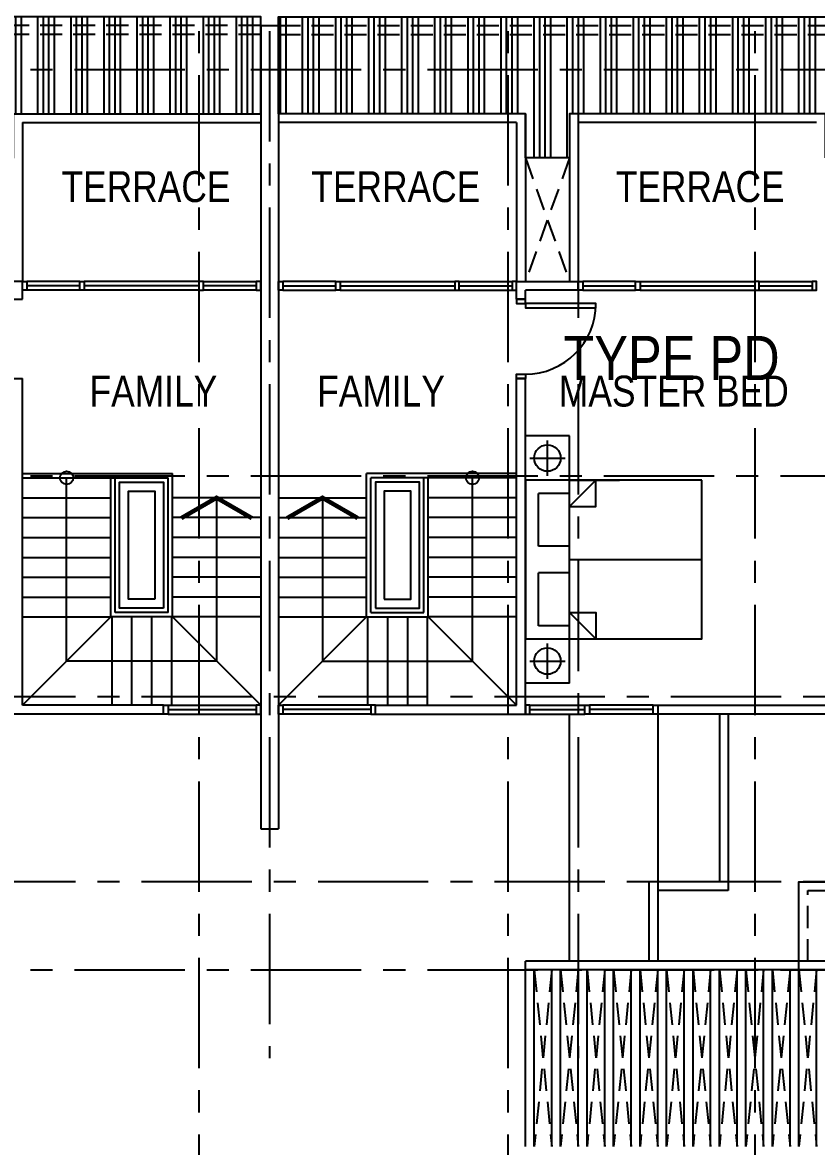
# Model space of a CAD drawing. Extents: x -202 to 81900, y 0 to 57000.
# Drawn here: x 39200 to 48200, y 31961 to 44696 of the extents above; entities that cross this region are included whole.
import ezdxf
from ezdxf.enums import TextEntityAlignment as Align

# ---------------------------------------------------------------- set-up
doc = ezdxf.new("R2010")
doc.units = 0
doc.header["$LTSCALE"] = 1000
doc.header["$MEASUREMENT"] = 0
doc.linetypes.add('CENTER', pattern=[2, 1.25, -0.25, 0.25, -0.25])
doc.linetypes.add('HIDDEN', pattern=[0.375, 0.25, -0.125])
for name, color, linetype in [('A-_ANOT----_T-', 7, 'CONTINUOUS'), ('A-_ANOTGRID_E-', 8, 'CENTER'), ('A-_ANOTSYBL_E-', 7, 'CONTINUOUS'), ('A-_DOOR----_E-', 7, 'CONTINUOUS'), ('A-_FURT----_E-', 4, 'CONTINUOUS'), ('A-_ROOF----_E-', 5, 'CONTINUOUS'), ('A-_ROOF----_H-', 8, 'CONTINUOUS'), ('A-_SANIFIXR_E-', 7, 'CONTINUOUS'), ('A-_SPAC----_E-', 7, 'CONTINUOUS'), ('A-_STRC----_E-', 7, 'CONTINUOUS'), ('A-_WALL----_E-', 1, 'CONTINUOUS'), ('A-_WALLPARP_E-', 7, 'CONTINUOUS'), ('A-_WIND----_E-', 7, 'CONTINUOUS')]:
    doc.layers.add(name, color=color, linetype=linetype)
doc.styles.add('ARIAL-NARROW', font='ARIALN.TTF')

# ---------------------------------------------------------------- blocks, each defined once
blk = doc.blocks.new('DR900')
at = {"layer": 'A-_DOOR----_E-'}
for points in [[(50, 100), (100, 100), (100, 900), (50, 900)], [(0, 0), (50, 0), (50, 100), (0, 100)], [(900, 0), (850, 0), (850, 100), (900, 100)]]:
    blk.add_lwpolyline(points, close=True, dxfattribs=at)
blk.add_arc((50, 100), 800, 0, 90, dxfattribs=at)

msp = doc.modelspace()

# ---------------------------------------------------------------- hatches: boundary and pattern name
at = {"layer": 'A-_ROOF----_H-'}
h = msp.add_hatch(dxfattribs=at)
h.set_pattern_fill('ANSI34', color=256, scale=500, angle=45, style=0)
h.paths.add_polyline_path([(19899.97, 43761.38), (19899.97, 42661.38), (16499.97, 42661.38), (16499.97, 40761.39), (16599.97, 40761.39), (16599.97, 41561.38), (19499.97, 41561.38), (19499.97, 39661.37), (19999.97, 39661.37), (19999.97, 41561.38), (22899.97, 41561.38), (22899.97, 42161.38), (27249.97, 42161.38), (27249.97, 42011.38), (27549.97, 42311.38), (27549.97, 42161.38), (29199.97, 42161.38), (29199.97, 44261.38), (25499.97, 44261.38), (25499.97, 43761.38)])
h.paths.add_polyline_path([(35699.97, 43161.38), (35699.97, 43661.38), (38599.97, 43661.38), (38599.97, 43161.38), (39099.97, 43161.38), (39099.97, 43661.38), (41899.97, 43661.38), (41899.97, 44761.38), (33099.97, 44761.38), (33099.97, 45261.38), (29399.97, 45261.38), (29399.97, 43161.38), (31049.97, 43161.38), (31049.97, 43311.38), (31349.97, 43011.38), (31349.97, 43161.38)])
h.paths.add_polyline_path([(48299.97, 43161.38), (52649.97, 43161.38), (52649.97, 43011.38), (52949.97, 43311.38), (52949.97, 43161.38), (54799.97, 43161.38), (54799.97, 45261.38), (50899.97, 45261.38), (50899.97, 44761.38), (42099.97, 44761.38), (42099.97, 43661.38), (44899.97, 43661.38), (44899.97, 43161.38), (45399.97, 43161.38), (45399.97, 43661.38), (48299.97, 43661.38)])
h.paths.add_polyline_path([(56799.96, 32061.38), (52599.97, 32061.38), (52599.97, 30461.38), (58149.97, 30461.38), (58149.97, 30611.38), (58449.97, 30311.38), (58449.97, 30461.38), (60899.97, 30461.38), (60899.97, 31061.38), (57799.97, 31061.38), (57799.97, 30961.37), (56799.96, 30961.35)])
h.paths.add_polyline_path([(47599.97, 23261.38), (47599.97, 21261.38), (54599.97, 21261.38), (54599.97, 23261.38), (51249.97, 23261.38), (51249.97, 23411.38), (50949.97, 23111.38), (50949.97, 23261.38)])
h.paths.add_polyline_path([(32099.97, 23261.38), (28749.97, 23261.38), (28749.97, 23111.38), (28449.97, 23411.38), (28449.97, 23261.38), (25099.97, 23261.38), (25099.97, 21261.38), (32099.97, 21261.38)])

# ---------------------------------------------------------------- linework, layer by layer
at = {"layer": 'A-_ANOTGRID_E-'}
for p, q in [((41999.97, 54598.55), (41999.97, 32961.37)), ((45499.97, 54598.55), (45499.97, 32961.37)), ((5790, 44161.38), (68200, 44161.38)), ((5790, 39561.37), (68200, 39561.37)), ((4550, 37061.37), (68200, 37061.37)), ((5790, 33961.37), (68200, 33961.37))]:
    msp.add_line(p, q, dxfattribs=at)
for points in [[(40699.97, 54598.55), (40699.97, 54098.55), (41199.97, 54098.55), (41199.97, 20761.37)], [(44199.97, 54598.55), (44199.97, 54098.55), (44699.97, 54098.55), (44699.97, 20761.37)], [(46999.97, 54598.55), (46999.97, 54098.55), (47499.97, 54098.55), (47499.97, 20761.37)]]:
    msp.add_lwpolyline(points, dxfattribs=at)
at = {"layer": 'A-_ANOTSYBL_E-', "linetype": 'CENTER'}
msp.add_lwpolyline([(59800.01, 34961.37), (16600, 34961.37), (16600, 38255.03), (4350, 38255.03)], dxfattribs=at)
at = {"layer": 'A-_FURT----_E-'}
for p, q in [((45399.97, 40011.38), (44899.97, 40011.38)), ((45399.97, 39511.38), (45399.97, 40011.38)), ((45399.97, 39511.39), (45966.73, 39511.39)), ((45399.97, 37211.38), (45399.97, 39511.38)), ((45399.97, 39361.38), (45049.97, 39361.38)), ((45049.97, 38761.38), (45049.97, 39361.38)), ((45399.97, 38761.38), (45049.97, 38761.38)), ((45049.97, 37861.38), (45049.97, 38461.38)), ((45399.97, 38461.38), (45049.97, 38461.38)), ((45399.97, 37861.38), (45049.97, 37861.38)), ((45399.97, 37211.38), (44899.97, 37211.38))]:
    msp.add_line(p, q, dxfattribs=at)
at = {"layer": 'A-_FURT----_E-', "color": 8}
for p, q in [((45149.97, 39561.38), (45149.97, 39961.38)), ((44949.97, 39761.38), (45349.97, 39761.38)), ((45149.97, 37261.38), (45149.97, 37661.38)), ((44949.97, 37461.38), (45349.97, 37461.38))]:
    msp.add_line(p, q, dxfattribs=at)
at = {"layer": 'A-_FURT----_E-'}
msp.add_lwpolyline([(46899.97, 39511.38), (44899.97, 39511.38), (44899.97, 37711.38), (46899.97, 37711.38)], close=True, dxfattribs=at)
for points in [[(45699.97, 39511.38), (45399.97, 39211.38), (45699.97, 39211.38), (45699.97, 39511.38)], [(45399.97, 38611.38), (46899.97, 38611.38)], [(45699.97, 37711.38), (45399.97, 38011.38), (45699.97, 38011.38), (45699.97, 37711.38)]]:
    msp.add_lwpolyline(points, dxfattribs=at)
for centre in [(45149.97, 39761.38), (45149.97, 37461.38)]:
    msp.add_circle(centre, 150, dxfattribs=at)
at = {"layer": 'A-_ROOF----_E-'}
for points in [[(35699.97, 43161.38), (35699.97, 43661.38), (38599.97, 43661.38), (38599.97, 43161.38), (39099.97, 43161.38), (39099.97, 43661.38), (41899.97, 43661.38), (41899.97, 44761.38), (33099.97, 44761.38), (33099.97, 45261.38), (29399.97, 45261.38), (29399.97, 43161.38), (31049.97, 43161.38), (31049.97, 43311.38), (31349.97, 43011.38), (31349.97, 43161.38), (35699.97, 43161.38)], [(48299.97, 43161.38), (48299.97, 43661.38), (45399.97, 43661.38), (45399.97, 43161.38), (44899.97, 43161.38), (44899.97, 43661.38), (42099.97, 43661.38), (42099.97, 44761.38), (50899.97, 44761.38), (50899.97, 45261.38), (54799.97, 45261.38), (54799.97, 43161.38), (52949.97, 43161.38), (52949.97, 43311.38), (52649.97, 43011.38), (52649.97, 43161.38), (48299.97, 43161.38)], [(45399.97, 43161.38), (44899.97, 43161.38)]]:
    msp.add_lwpolyline(points, dxfattribs=at)
at = {"layer": 'A-_SANIFIXR_E-'}
for p, q in [((44899.97, 31961.38), (44899.97, 33961.38)), ((44999.97, 31961.38), (44999.97, 33961.38)), ((45199.97, 31961.38), (45199.97, 33961.38)), ((45299.97, 31961.38), (45299.97, 33961.38)), ((45499.97, 31961.38), (45499.97, 33961.38)), ((45599.97, 31961.38), (45599.97, 33961.38)), ((45799.97, 31961.38), (45799.97, 33961.38)), ((45899.97, 31961.38), (45899.97, 33961.38)), ((46099.97, 31961.38), (46099.97, 33961.38)), ((46199.97, 31961.38), (46199.97, 33961.38)), ((46399.97, 31961.38), (46399.97, 33961.38)), ((46499.97, 31961.38), (46499.97, 33961.38)), ((46699.97, 31961.38), (46699.97, 33961.38)), ((46799.97, 31961.38), (46799.97, 33961.38)), ((46999.97, 31961.38), (46999.97, 33961.38)), ((47099.97, 31961.38), (47099.97, 33961.38)), ((47299.97, 31961.38), (47299.97, 33961.38)), ((47399.97, 31961.38), (47399.97, 33961.38)), ((47599.97, 31961.38), (47599.97, 33961.38)), ((47699.97, 31961.38), (47699.97, 33961.38)), ((47899.97, 31961.38), (47899.97, 33961.38)), ((47999.97, 31961.38), (47999.97, 33961.38)), ((48199.97, 31961.38), (48199.97, 33961.38))]:
    msp.add_line(p, q, dxfattribs=at)
at = {"layer": 'A-_STRC----_E-'}
for p, q in [((39199.97, 39586.39), (40899.97, 39586.39)), ((39199.97, 39536.39), (40849.97, 39536.39)), ((40199.97, 37961.39), (40199.97, 39536.39)), ((40249.97, 38011.39), (40249.97, 39536.39)), ((40849.97, 38011.39), (40849.97, 39536.39)), ((40899.97, 37961.39), (40899.97, 39586.39)), ((43099.97, 37961.39), (43099.97, 39586.39)), ((44799.97, 39586.39), (43099.97, 39586.39)), ((44799.97, 39536.39), (43149.97, 39536.39)), ((43149.97, 38011.39), (43149.97, 39536.39)), ((43749.97, 38011.39), (43749.97, 39536.39)), ((43799.97, 37961.39), (43799.97, 39536.39)), ((39199.97, 39311.39), (40199.97, 39311.39)), ((41899.97, 39311.39), (40899.97, 39311.39)), ((42099.97, 39311.39), (43099.97, 39311.39)), ((44799.97, 39311.39), (43799.97, 39311.39)), ((39199.97, 39086.39), (40199.97, 39086.39)), ((41899.97, 39086.39), (40899.97, 39086.39)), ((42099.97, 39086.39), (43099.97, 39086.39)), ((44799.97, 39086.39), (43799.97, 39086.39)), ((39199.97, 38861.39), (40199.97, 38861.39)), ((41899.97, 38861.39), (40899.97, 38861.39)), ((42099.97, 38861.39), (43099.97, 38861.39)), ((44799.97, 38861.39), (43799.97, 38861.39)), ((39199.97, 38636.39), (40199.97, 38636.39)), ((41899.97, 38636.39), (40899.97, 38636.39)), ((42099.97, 38636.39), (43099.97, 38636.39)), ((44799.97, 38636.39), (43799.97, 38636.39)), ((39199.97, 38411.39), (40199.97, 38411.39)), ((41899.97, 38411.39), (40899.97, 38411.39)), ((42099.97, 38411.39), (43099.97, 38411.39)), ((44799.97, 38411.39), (43799.97, 38411.39)), ((39199.97, 38186.39), (40199.97, 38186.39)), ((41899.97, 38186.39), (40899.97, 38186.39)), ((42099.97, 38186.39), (43099.97, 38186.39)), ((44799.97, 38186.39), (43799.97, 38186.39)), ((39199.97, 37961.39), (40199.97, 37961.39)), ((40199.97, 37961.39), (39199.97, 36961.39)), ((40899.97, 37961.39), (40199.97, 37961.39)), ((40212.47, 37961.38), (40212.47, 36961.39)), ((40849.97, 38011.39), (40249.97, 38011.39)), ((40437.47, 37961.38), (40437.47, 36961.39)), ((40662.47, 37961.38), (40662.47, 36961.39)), ((40887.47, 37961.38), (40887.47, 36961.39)), ((41899.97, 37961.39), (40899.97, 37961.39)), ((40899.97, 37961.39), (41899.97, 36961.39)), ((42099.97, 37961.39), (43099.97, 37961.39)), ((43099.97, 37961.39), (42099.97, 36961.39)), ((43099.97, 37961.39), (43799.97, 37961.39)), ((43112.47, 37961.38), (43112.47, 36961.39)), ((43149.97, 38011.39), (43749.97, 38011.39)), ((43337.47, 37961.38), (43337.47, 36961.39)), ((43562.47, 37961.38), (43562.47, 36961.39)), ((43787.47, 37961.38), (43787.47, 36961.39)), ((44799.97, 37961.39), (43799.97, 37961.39)), ((43799.97, 37961.39), (44799.97, 36961.39)), ((45399.97, 34061.37), (45399.97, 36861.38)), ((46399.97, 36861.38), (46399.97, 34961.38)), ((47099.96, 36861.38), (47099.96, 34961.37)), ((47199.96, 36861.38), (47199.96, 34861.37)), ((46299.96, 34961.37), (46299.95, 34061.36)), ((47099.96, 34961.37), (46299.96, 34961.37)), ((46399.96, 34861.37), (46399.95, 34061.36)), ((47199.96, 34861.37), (46399.96, 34861.37))]:
    msp.add_line(p, q, dxfattribs=at)
at = {"layer": 'A-_STRC----_E-', "color": 8}
for points in [[(41399.97, 39311.39), (41399.97, 37461.39), (39699.97, 37461.39), (39699.97, 39536.39)], [(42599.97, 39311.39), (42599.97, 37461.39), (44299.97, 37461.39), (44299.97, 39536.39)]]:
    msp.add_lwpolyline(points, dxfattribs=at)
at = {"layer": 'A-_STRC----_E-', "const_width": 50}
for points in [[(40999.97, 39080.48), (41399.97, 39311.42), (41799.97, 39080.48)], [(42999.97, 39080.48), (42599.97, 39311.42), (42199.97, 39080.48)]]:
    msp.add_lwpolyline(points, dxfattribs=at)
at = {"layer": 'A-_STRC----_E-'}
for centre in [(39699.97, 39536.39), (44299.97, 39536.39)]:
    msp.add_circle(centre, 75, dxfattribs=at)
at = {"layer": 'A-_WALL----_E-', "color": 8, "linetype": 'HIDDEN'}
for p, q in [((41899.97, 44661.38), (33499.97, 44661.38)), ((42099.97, 44661.38), (50499.97, 44661.38)), ((41899.97, 44561.38), (33499.97, 44561.38)), ((42099.97, 44561.38), (50499.97, 44561.38)), ((44899.97, 43161.38), (45399.97, 41761.39)), ((45399.97, 43161.38), (44899.97, 41761.39)), ((45199.97, 33961.38), (44999.97, 31961.38)), ((44999.97, 33961.38), (45199.97, 31961.38)), ((45499.97, 33961.38), (45299.97, 31961.38)), ((45299.97, 33961.38), (45499.97, 31961.38)), ((45799.97, 33961.38), (45599.97, 31961.38)), ((45599.97, 33961.38), (45799.97, 31961.38)), ((46099.97, 33961.38), (45899.97, 31961.38)), ((45899.97, 33961.38), (46099.97, 31961.38)), ((46399.97, 33961.38), (46199.97, 31961.38)), ((46199.97, 33961.38), (46399.97, 31961.38)), ((46699.97, 33961.38), (46499.97, 31961.38)), ((46499.97, 33961.38), (46699.97, 31961.38)), ((46999.97, 33961.38), (46799.97, 31961.38)), ((46799.97, 33961.38), (46999.97, 31961.38)), ((47299.97, 33961.38), (47099.97, 31961.38)), ((47099.97, 33961.38), (47299.97, 31961.38)), ((47599.97, 33961.38), (47399.97, 31961.38)), ((47399.97, 33961.38), (47599.97, 31961.38)), ((47899.97, 33961.38), (47699.97, 31961.38)), ((47699.97, 33961.38), (47899.97, 31961.38)), ((48199.97, 33961.38), (47999.97, 31961.38)), ((47999.97, 33961.38), (48199.97, 31961.38))]:
    msp.add_line(p, q, dxfattribs=at)
at = {"layer": 'A-_WALL----_E-'}
for p, q in [((41899.97, 44661.38), (41899.97, 35561.38)), ((41899.97, 44661.38), (42099.97, 44661.38)), ((42099.97, 44661.38), (42099.97, 35561.38)), ((39199.97, 41761.39), (38499.97, 41761.39)), ((39199.97, 41561.35), (39199.97, 41761.39)), ((44799.97, 41761.39), (45499.97, 41761.39)), ((44799.97, 41561.35), (44799.97, 41761.39)), ((45499.97, 41661.36), (44899.97, 41661.35)), ((44899.97, 41561.35), (44899.97, 41661.35)), ((45499.97, 41661.36), (45499.97, 41761.39)), ((39099.97, 41561.35), (39199.97, 41561.35)), ((44899.97, 41561.35), (44799.97, 41561.35)), ((44799.97, 41561.35), (44899.97, 41561.35)), ((39099.97, 40661.35), (39199.97, 40661.35)), ((39199.97, 36961.38), (39199.97, 40661.35)), ((44799.97, 36961.38), (44799.97, 40661.35)), ((44899.97, 40661.35), (44799.97, 40661.35)), ((44799.97, 40661.35), (44899.97, 40661.35)), ((44899.97, 36861.38), (44899.97, 40661.35)), ((44899.97, 37861.38), (44899.97, 39461.38)), ((41899.97, 38961.37), (41899.97, 38161.37)), ((42099.97, 38961.37), (42099.97, 38161.37)), ((40799.97, 36961.38), (39199.97, 36961.38)), ((40799.97, 36861.39), (40799.97, 36961.39)), ((41899.97, 36861.39), (41899.97, 36961.39)), ((42099.97, 36861.39), (42099.97, 36961.39)), ((43199.97, 36861.39), (43199.97, 36961.39)), ((43199.97, 36961.38), (44799.97, 36961.38)), ((46399.97, 36961.38), (46399.97, 36861.38)), ((46399.97, 36961.38), (48600, 36961.38)), ((40799.97, 36861.38), (39099.97, 36861.38)), ((43199.97, 36861.38), (44899.97, 36861.38)), ((52999.97, 36861.38), (46399.97, 36861.38)), ((41899.97, 35561.38), (42099.97, 35561.38)), ((44899.97, 33961.37), (44899.97, 34061.36)), ((49499.97, 34061.37), (46399.97, 34061.36)), ((49499.97, 33961.37), (44899.97, 33961.37))]:
    msp.add_line(p, q, dxfattribs=at)
for points in [[(40799.97, 38061.39), (40299.97, 38061.39), (40299.97, 39486.39), (40799.97, 39486.39)], [(43199.97, 38061.39), (43699.97, 38061.39), (43699.97, 39486.39), (43199.97, 39486.39)], [(40699.97, 38161.39), (40399.97, 38161.39), (40399.97, 39386.39), (40699.97, 39386.39)], [(43299.97, 38161.39), (43599.97, 38161.39), (43599.97, 39386.39), (43299.97, 39386.39)], [(48999.97, 33961.37), (47999.96, 33961.37), (47999.96, 34961.37), (48999.97, 34961.37)]]:
    msp.add_lwpolyline(points, close=True, dxfattribs=at)
msp.add_lwpolyline([(46699.97, 34961.37), (46399.97, 34961.37), (46399.97, 34061.36), (44899.97, 34061.36)], dxfattribs=at)
at = {"layer": 'A-_WALL----_E-', "color": 8, "linetype": 'HIDDEN'}
msp.add_lwpolyline([(48899.97, 34061.37), (48099.96, 34061.37), (48099.96, 34861.37), (48899.97, 34861.37)], close=True, dxfattribs=at)
at = {"layer": 'A-_WALLPARP_E-'}
for p, q in [((39099.97, 43661.38), (41899.97, 43661.38)), ((39199.97, 43561.38), (39199.97, 41761.39)), ((39199.97, 43561.38), (41899.97, 43561.38)), ((44899.97, 43661.38), (42099.97, 43661.38)), ((44799.97, 43561.38), (42099.97, 43561.38)), ((44799.97, 43561.38), (44799.97, 41761.39)), ((44899.97, 43661.38), (44899.97, 41761.39)), ((45399.97, 43661.38), (45399.97, 41761.39)), ((48299.97, 43661.38), (45399.97, 43661.38)), ((45499.97, 43561.38), (45499.97, 41761.39)), ((48199.97, 43561.38), (45499.97, 43561.38))]:
    msp.add_line(p, q, dxfattribs=at)
at = {"layer": 'A-_WIND----_E-'}
for p, q in [((39849.97, 41761.39), (39249.97, 41761.39)), ((39849.97, 41711.39), (39249.97, 41711.39)), ((39849.97, 41661.39), (39249.97, 41661.39)), ((41199.97, 41761.4), (39899.97, 41761.39)), ((41199.97, 41711.4), (39899.97, 41711.39)), ((41199.97, 41661.4), (39899.97, 41661.39)), ((41249.97, 41761.39), (41849.97, 41761.39)), ((41849.97, 41711.39), (41249.97, 41711.39)), ((41849.97, 41661.39), (41249.97, 41661.39)), ((42749.97, 41761.39), (42149.97, 41761.39)), ((42149.97, 41711.39), (42749.97, 41711.39)), ((42149.97, 41661.39), (42749.97, 41661.39)), ((42799.97, 41761.4), (44099.97, 41761.39)), ((42799.97, 41711.4), (44099.97, 41711.39)), ((42799.97, 41661.4), (44099.97, 41661.39)), ((44149.97, 41761.39), (44749.97, 41761.39)), ((44149.97, 41711.39), (44749.97, 41711.39)), ((44149.97, 41661.39), (44749.97, 41661.39)), ((46149.97, 41761.37), (45549.97, 41761.37)), ((45549.97, 41711.37), (46149.97, 41711.37)), ((45549.97, 41661.37), (46149.97, 41661.37)), ((46199.97, 41761.38), (47499.97, 41761.38)), ((46199.97, 41711.38), (47499.97, 41711.38)), ((46199.97, 41661.38), (47499.97, 41661.38)), ((47549.97, 41761.37), (48149.97, 41761.37)), ((47549.97, 41711.37), (48149.97, 41711.37)), ((47549.97, 41661.37), (48149.97, 41661.37)), ((40849.97, 36961.39), (41849.97, 36961.39)), ((43149.97, 36961.39), (42149.97, 36961.39)), ((44949.97, 36961.38), (45574.97, 36961.38)), ((46349.97, 36961.38), (45624.97, 36961.38)), ((40849.97, 36911.39), (41849.97, 36911.39)), ((40849.97, 36861.39), (41849.97, 36861.39)), ((43149.97, 36911.39), (42149.97, 36911.39)), ((43149.97, 36861.39), (42149.97, 36861.39)), ((44949.97, 36911.38), (45574.97, 36911.38)), ((44949.97, 36861.38), (45574.97, 36861.38)), ((46349.97, 36911.38), (45624.97, 36911.38)), ((46349.97, 36861.38), (45624.97, 36861.38)), ((46399.97, 36861.38), (46399.97, 34961.37))]:
    msp.add_line(p, q, dxfattribs=at)
for points in [[(39249.97, 41661.39), (39199.97, 41661.39), (39199.97, 41761.39), (39249.97, 41761.39)], [(39899.97, 41661.39), (39849.97, 41661.39), (39849.97, 41761.39), (39899.97, 41761.39)], [(41199.97, 41661.39), (41249.97, 41661.39), (41249.97, 41761.39), (41199.97, 41761.39)], [(41849.97, 41661.39), (41899.97, 41661.39), (41899.97, 41761.39), (41849.97, 41761.39)], [(42149.97, 41661.39), (42099.97, 41661.39), (42099.97, 41761.39), (42149.97, 41761.39)], [(42799.97, 41661.39), (42749.97, 41661.39), (42749.97, 41761.39), (42799.97, 41761.39)], [(44099.97, 41661.39), (44149.97, 41661.39), (44149.97, 41761.39), (44099.97, 41761.39)], [(44749.97, 41661.39), (44799.97, 41661.39), (44799.97, 41761.39), (44749.97, 41761.39)], [(45549.97, 41661.37), (45499.97, 41661.37), (45499.97, 41761.37), (45549.97, 41761.37)], [(46199.97, 41661.37), (46149.97, 41661.37), (46149.97, 41761.37), (46199.97, 41761.37)], [(47499.97, 41661.37), (47549.97, 41661.37), (47549.97, 41761.37), (47499.97, 41761.37)], [(48149.97, 41661.37), (48199.97, 41661.37), (48199.97, 41761.37), (48149.97, 41761.37)], [(40799.97, 36961.39), (40849.97, 36961.39), (40849.97, 36861.39), (40799.97, 36861.39)], [(41899.97, 36961.39), (41849.97, 36961.39), (41849.97, 36861.39), (41899.97, 36861.39)], [(42099.97, 36961.39), (42149.97, 36961.39), (42149.97, 36861.39), (42099.97, 36861.39)], [(43199.97, 36961.39), (43149.97, 36961.39), (43149.97, 36861.39), (43199.97, 36861.39)], [(44949.97, 36961.38), (44899.97, 36961.38), (44899.97, 36861.38), (44949.97, 36861.38)], [(45574.97, 36961.38), (45624.97, 36961.38), (45624.97, 36861.38), (45574.97, 36861.38)], [(46349.97, 36961.38), (46399.97, 36961.38), (46399.97, 36861.38), (46349.97, 36861.38)]]:
    msp.add_lwpolyline(points, close=True, dxfattribs=at)

# ---------------------------------------------------------------- block references
at = {"layer": 'A-_DOOR----_E-', "rotation": 270}
msp.add_blockref('DR900', (44799.97, 41561.35), dxfattribs=at)

# ---------------------------------------------------------------- texts
at = {"layer": 'A-_ANOT----_T-', "style": 'ARIAL-NARROW'}
msp.add_text('TYPE PD', height=500, dxfattribs=at).set_placement((45331.27, 40644.81))
at = {"layer": 'A-_SPAC----_E-', "style": 'ARIAL-NARROW'}
for s, p in [('TERRACE', (40599.97, 42661.39)), ('TERRACE', (43431.49, 42661.39)), ('TERRACE', (46881.49, 42661.39)), ('FAMILY', (40684.13, 40345.05)), ('FAMILY', (43264.01, 40345.05)), ('MASTER BED', (46582.61, 40344.81))]:
    msp.add_text(s, height=350, dxfattribs=at).set_placement(p, align=Align.CENTER)

doc.saveas('drawing.dxf')
